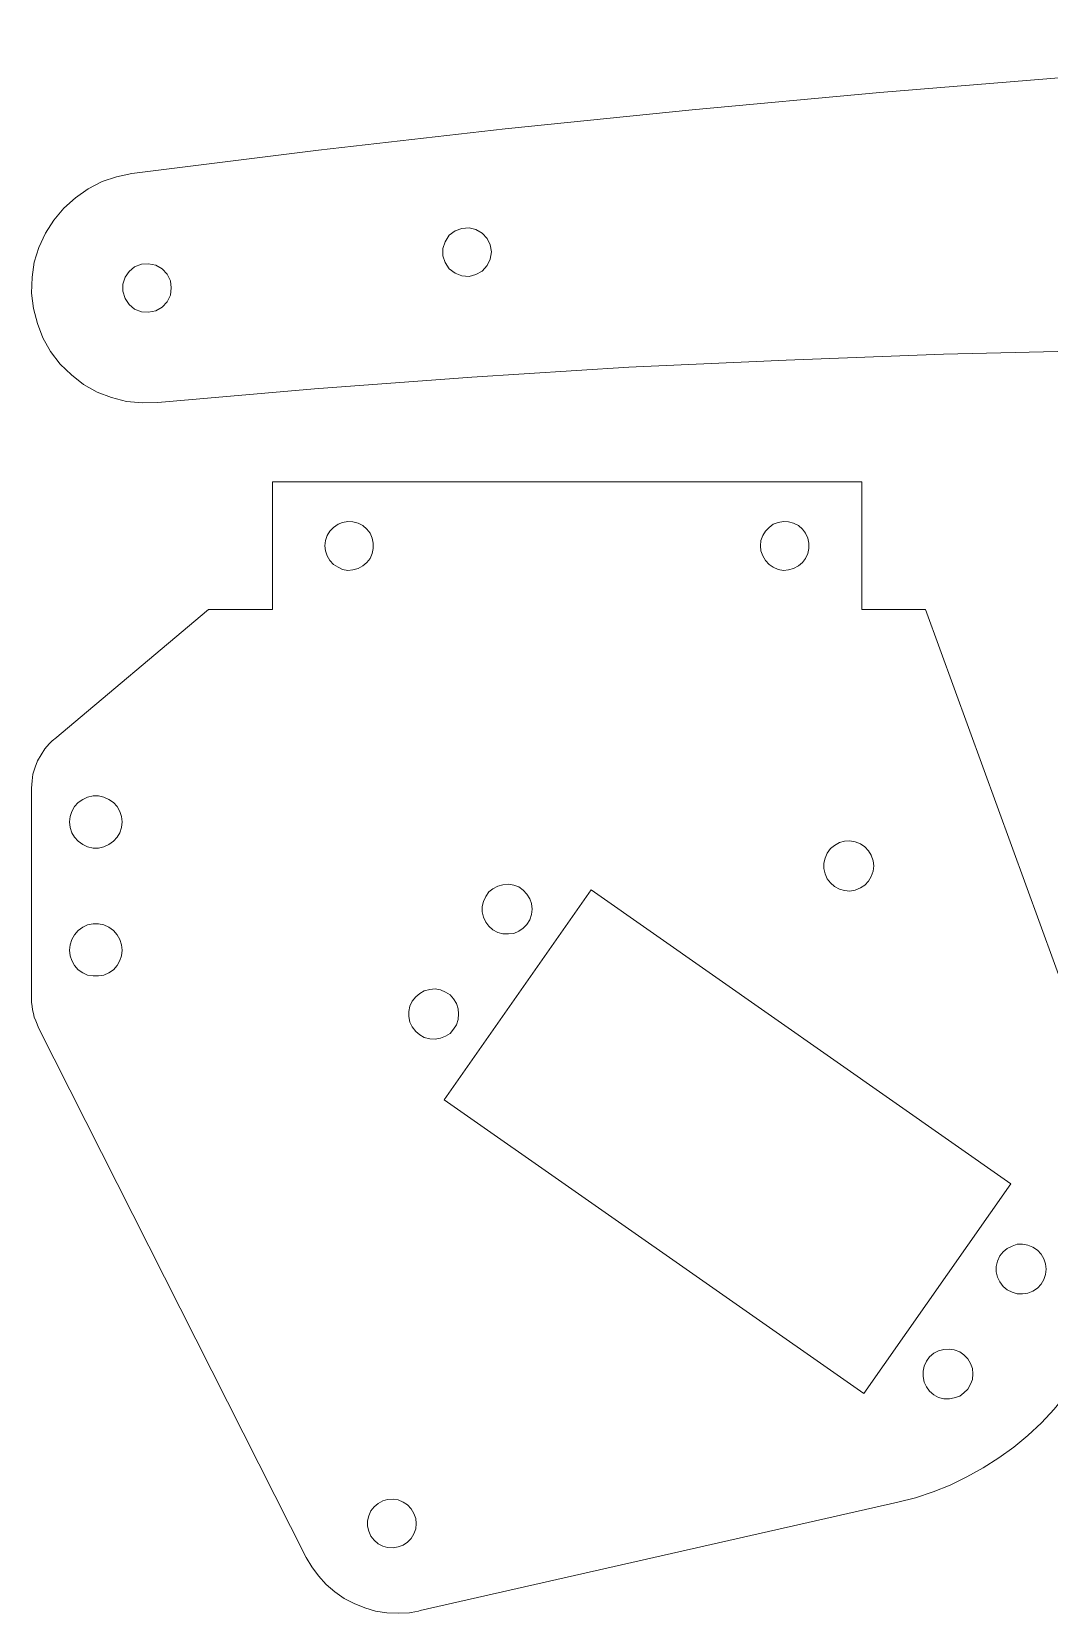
# Model space of a CAD drawing. Header units: millimetres. Extents: x -457 to 427, y -166 to 155.
# Drawn here: x -456.7 to -373.9, y -140.6 to -11.9 of the extents above; entities that cross this region are included whole.
import ezdxf

# ---------------------------------------------------------------- set-up
doc = ezdxf.new("R2010")
doc.units = ezdxf.units.MM
doc.header["$MEASUREMENT"] = 0
doc.layers.add('Livello 1', color=18, linetype='Continuous', true_color=0x000000)

msp = doc.modelspace()

# ---------------------------------------------------------------- linework, layer by layer
at = {"layer": 'Livello 1', "lineweight": 20}
for p, q in [((-389.19, -48.51), (-437.13, -48.51)), ((-437.13, -48.51), (-437.13, -58.91)), ((-389.19, -58.91), (-389.19, -48.51)), ((-442.35, -58.91), (-454.85, -69.43)), ((-437.13, -58.91), (-442.35, -58.91)), ((-384.01, -58.91), (-389.19, -58.91)), ((-369.05, -99.98), (-384.01, -58.91)), ((-456.73, -73.44), (-456.73, -90.61)), ((-411.21, -81.71), (-423.16, -98.8)), ((-377.06, -105.64), (-411.21, -81.71)), ((-434.38, -136.05), (-456.18, -92.96)), ((-423.16, -98.8), (-389.01, -122.7)), ((-389.01, -122.7), (-377.06, -105.64)), ((-386.25, -131.56), (-425.11, -140.38))]:
    msp.add_line(p, q, dxfattribs=at)
for points, knots in [([(-448.57, -23.42), (-448.57, -23.42), (-433.38, -21.51), (-433.38, -21.51), (-433.38, -21.51), (-418.2, -19.78), (-418.2, -19.78), (-418.2, -19.78), (-402.98, -18.24), (-402.98, -18.24), (-402.98, -18.24), (-387.72, -16.84), (-387.72, -16.84), (-387.72, -16.84), (-372.46, -15.59), (-372.46, -15.59), (-372.46, -15.59), (-357.21, -14.56), (-357.21, -14.56), (-357.21, -14.56), (-341.91, -13.68), (-341.91, -13.68), (-341.91, -13.68), (-326.66, -12.98), (-326.66, -12.98), (-326.66, -12.98), (-311.36, -12.43), (-311.36, -12.43), (-311.36, -12.43), (-296.03, -12.1), (-296.03, -12.1), (-296.03, -12.1), (-280.74, -11.88), (-280.74, -11.88)], [4, 4, 4, 4, 4.090909, 4.090909, 4.090909, 4.181818, 4.181818, 4.181818, 4.272727, 4.272727, 4.272727, 4.363636, 4.363636, 4.363636, 4.454545, 4.454545, 4.454545, 4.545455, 4.545455, 4.545455, 4.636364, 4.636364, 4.636364, 4.727273, 4.727273, 4.727273, 4.818182, 4.818182, 4.818182, 4.909091, 4.909091, 4.909091, 5, 5, 5, 5]), ([(-446.47, -42.06), (-446.47, -42.06), (-447.72, -42.09), (-447.72, -42.09), (-447.72, -42.09), (-449.01, -41.98), (-449.01, -41.98), (-449.01, -41.98), (-450.22, -41.65), (-450.22, -41.65), (-450.22, -41.65), (-451.4, -41.21), (-451.4, -41.21), (-451.4, -41.21), (-452.5, -40.59), (-452.5, -40.59), (-452.5, -40.59), (-453.49, -39.82), (-453.49, -39.82), (-453.49, -39.82), (-454.41, -38.93), (-454.41, -38.93), (-454.41, -38.93), (-455.18, -37.9), (-455.18, -37.9), (-455.18, -37.9), (-455.81, -36.8), (-455.81, -36.8), (-455.81, -36.8), (-456.25, -35.62), (-456.25, -35.62), (-456.25, -35.62), (-456.58, -34.41), (-456.58, -34.41), (-456.58, -34.41), (-456.73, -33.16), (-456.73, -33.16), (-456.73, -33.16), (-456.69, -31.87), (-456.69, -31.87), (-456.69, -31.87), (-456.51, -30.63), (-456.51, -30.63), (-456.51, -30.63), (-456.14, -29.45), (-456.14, -29.45), (-456.14, -29.45), (-455.59, -28.27), (-455.59, -28.27), (-455.59, -28.27), (-454.93, -27.21), (-454.93, -27.21), (-454.93, -27.21), (-454.12, -26.25), (-454.12, -26.25), (-454.12, -26.25), (-453.16, -25.41), (-453.16, -25.41), (-453.16, -25.41), (-452.13, -24.67), (-452.13, -24.67), (-452.13, -24.67), (-450.99, -24.08), (-450.99, -24.08), (-450.99, -24.08), (-449.82, -23.68), (-449.82, -23.68), (-449.82, -23.68), (-448.57, -23.42), (-448.57, -23.42)], [3, 3, 3, 3, 3.043478, 3.043478, 3.043478, 3.086957, 3.086957, 3.086957, 3.130435, 3.130435, 3.130435, 3.173913, 3.173913, 3.173913, 3.217391, 3.217391, 3.217391, 3.26087, 3.26087, 3.26087, 3.304348, 3.304348, 3.304348, 3.347826, 3.347826, 3.347826, 3.391304, 3.391304, 3.391304, 3.434783, 3.434783, 3.434783, 3.478261, 3.478261, 3.478261, 3.521739, 3.521739, 3.521739, 3.565217, 3.565217, 3.565217, 3.608696, 3.608696, 3.608696, 3.652174, 3.652174, 3.652174, 3.695652, 3.695652, 3.695652, 3.73913, 3.73913, 3.73913, 3.782609, 3.782609, 3.782609, 3.826087, 3.826087, 3.826087, 3.869565, 3.869565, 3.869565, 3.913043, 3.913043, 3.913043, 3.956522, 3.956522, 3.956522, 4, 4, 4, 4]), ([(-419.3, -29.81), (-419.3, -29.81), (-419.41, -30.4), (-419.41, -30.4), (-419.41, -30.4), (-419.67, -30.92), (-419.67, -30.92), (-419.67, -30.92), (-420.07, -31.36), (-420.07, -31.36), (-420.07, -31.36), (-420.59, -31.65), (-420.59, -31.65), (-420.59, -31.65), (-421.14, -31.8), (-421.14, -31.8), (-421.14, -31.8), (-421.73, -31.76), (-421.73, -31.76), (-421.73, -31.76), (-422.28, -31.54), (-422.28, -31.54), (-422.28, -31.54), (-422.76, -31.17), (-422.76, -31.17), (-422.76, -31.17), (-423.09, -30.66), (-423.09, -30.66), (-423.09, -30.66), (-423.27, -30.11), (-423.27, -30.11), (-423.27, -30.11), (-423.27, -29.52), (-423.27, -29.52), (-423.27, -29.52), (-423.09, -28.97), (-423.09, -28.97), (-423.09, -28.97), (-422.76, -28.45), (-422.76, -28.45), (-422.76, -28.45), (-422.28, -28.09), (-422.28, -28.09), (-422.28, -28.09), (-421.73, -27.9), (-421.73, -27.9), (-421.73, -27.9), (-421.14, -27.83), (-421.14, -27.83), (-421.14, -27.83), (-420.59, -27.98), (-420.59, -27.98), (-420.59, -27.98), (-420.07, -28.27), (-420.07, -28.27), (-420.07, -28.27), (-419.67, -28.71), (-419.67, -28.71), (-419.67, -28.71), (-419.41, -29.22), (-419.41, -29.22), (-419.41, -29.22), (-419.3, -29.81), (-419.3, -29.81)], [0, 0, 0, 0, 0.047619, 0.047619, 0.047619, 0.095238, 0.095238, 0.095238, 0.142857, 0.142857, 0.142857, 0.190476, 0.190476, 0.190476, 0.238095, 0.238095, 0.238095, 0.285714, 0.285714, 0.285714, 0.333333, 0.333333, 0.333333, 0.380952, 0.380952, 0.380952, 0.428571, 0.428571, 0.428571, 0.47619, 0.47619, 0.47619, 0.52381, 0.52381, 0.52381, 0.571429, 0.571429, 0.571429, 0.619048, 0.619048, 0.619048, 0.666667, 0.666667, 0.666667, 0.714286, 0.714286, 0.714286, 0.761905, 0.761905, 0.761905, 0.809524, 0.809524, 0.809524, 0.857143, 0.857143, 0.857143, 0.904762, 0.904762, 0.904762, 0.952381, 0.952381, 0.952381, 1, 1, 1, 1]), ([(-445.37, -32.72), (-445.37, -32.72), (-445.44, -33.31), (-445.44, -33.31), (-445.44, -33.31), (-445.7, -33.86), (-445.7, -33.86), (-445.7, -33.86), (-446.1, -34.3), (-446.1, -34.3), (-446.1, -34.3), (-446.62, -34.6), (-446.62, -34.6), (-446.62, -34.6), (-447.21, -34.71), (-447.21, -34.71), (-447.21, -34.71), (-447.79, -34.67), (-447.79, -34.67), (-447.79, -34.67), (-448.35, -34.45), (-448.35, -34.45), (-448.35, -34.45), (-448.79, -34.08), (-448.79, -34.08), (-448.79, -34.08), (-449.12, -33.6), (-449.12, -33.6), (-449.12, -33.6), (-449.3, -33.01), (-449.3, -33.01), (-449.3, -33.01), (-449.3, -32.42), (-449.3, -32.42), (-449.3, -32.42), (-449.12, -31.87), (-449.12, -31.87), (-449.12, -31.87), (-448.79, -31.39), (-448.79, -31.39), (-448.79, -31.39), (-448.35, -31.03), (-448.35, -31.03), (-448.35, -31.03), (-447.79, -30.81), (-447.79, -30.81), (-447.79, -30.81), (-447.21, -30.77), (-447.21, -30.77), (-447.21, -30.77), (-446.62, -30.88), (-446.62, -30.88), (-446.62, -30.88), (-446.1, -31.17), (-446.1, -31.17), (-446.1, -31.17), (-445.7, -31.61), (-445.7, -31.61), (-445.7, -31.61), (-445.44, -32.17), (-445.44, -32.17), (-445.44, -32.17), (-445.37, -32.72), (-445.37, -32.72)], [0, 0, 0, 0, 0.047619, 0.047619, 0.047619, 0.095238, 0.095238, 0.095238, 0.142857, 0.142857, 0.142857, 0.190476, 0.190476, 0.190476, 0.238095, 0.238095, 0.238095, 0.285714, 0.285714, 0.285714, 0.333333, 0.333333, 0.333333, 0.380952, 0.380952, 0.380952, 0.428571, 0.428571, 0.428571, 0.47619, 0.47619, 0.47619, 0.52381, 0.52381, 0.52381, 0.571429, 0.571429, 0.571429, 0.619048, 0.619048, 0.619048, 0.666667, 0.666667, 0.666667, 0.714286, 0.714286, 0.714286, 0.761905, 0.761905, 0.761905, 0.809524, 0.809524, 0.809524, 0.857143, 0.857143, 0.857143, 0.904762, 0.904762, 0.904762, 0.952381, 0.952381, 0.952381, 1, 1, 1, 1]), ([(-292.91, -39.56), (-292.93, -39.55), (-305.7, -38.86), (-305.7, -38.86), (-305.7, -38.86), (-318.49, -38.31), (-318.49, -38.31), (-318.49, -38.31), (-331.29, -37.94), (-331.29, -37.94), (-331.29, -37.94), (-344.12, -37.75), (-344.12, -37.75), (-344.12, -37.75), (-356.91, -37.72), (-356.91, -37.72), (-356.91, -37.72), (-369.74, -37.83), (-369.74, -37.83), (-369.74, -37.83), (-382.54, -38.12), (-382.54, -38.12), (-382.54, -38.12), (-395.33, -38.6), (-395.33, -38.6), (-395.33, -38.6), (-408.13, -39.19), (-408.13, -39.19), (-408.13, -39.19), (-420.92, -40), (-420.92, -40), (-420.92, -40), (-433.71, -40.95), (-433.71, -40.95), (-433.71, -40.95), (-446.47, -42.06), (-446.47, -42.06)], [2, 2, 2, 2, 2.083256, 2.083256, 2.083256, 2.166597, 2.166597, 2.166597, 2.249937, 2.249937, 2.249937, 2.333277, 2.333277, 2.333277, 2.416618, 2.416618, 2.416618, 2.499958, 2.499958, 2.499958, 2.583298, 2.583298, 2.583298, 2.666639, 2.666639, 2.666639, 2.749979, 2.749979, 2.749979, 2.833319, 2.833319, 2.833319, 2.91666, 2.91666, 2.91666, 3, 3, 3, 3]), ([(-432.87, -53.73), (-432.87, -53.73), (-432.83, -53.29), (-432.83, -53.29), (-432.83, -53.29), (-432.68, -52.88), (-432.68, -52.88), (-432.68, -52.88), (-432.46, -52.52), (-432.46, -52.52), (-432.46, -52.52), (-432.17, -52.22), (-432.17, -52.22), (-432.17, -52.22), (-431.8, -51.97), (-431.8, -51.97), (-431.8, -51.97), (-431.43, -51.82), (-431.43, -51.82), (-431.43, -51.82), (-430.99, -51.75), (-430.99, -51.75), (-430.99, -51.75), (-430.59, -51.78), (-430.59, -51.78), (-430.59, -51.78), (-430.15, -51.89), (-430.15, -51.89), (-430.15, -51.89), (-429.78, -52.08), (-429.78, -52.08), (-429.78, -52.08), (-429.45, -52.37), (-429.45, -52.37), (-429.45, -52.37), (-429.19, -52.7), (-429.19, -52.7), (-429.19, -52.7), (-429.01, -53.11), (-429.01, -53.11), (-429.01, -53.11), (-428.93, -53.51), (-428.93, -53.51), (-428.93, -53.51), (-428.93, -53.95), (-428.93, -53.95), (-428.93, -53.95), (-429.01, -54.36), (-429.01, -54.36), (-429.01, -54.36), (-429.19, -54.76), (-429.19, -54.76), (-429.19, -54.76), (-429.45, -55.09), (-429.45, -55.09), (-429.45, -55.09), (-429.78, -55.35), (-429.78, -55.35), (-429.78, -55.35), (-430.15, -55.57), (-430.15, -55.57), (-430.15, -55.57), (-430.59, -55.68), (-430.59, -55.68), (-430.59, -55.68), (-430.99, -55.72), (-430.99, -55.72), (-430.99, -55.72), (-431.43, -55.65), (-431.43, -55.65), (-431.43, -55.65), (-431.8, -55.46), (-431.8, -55.46), (-431.8, -55.46), (-432.17, -55.24), (-432.17, -55.24), (-432.17, -55.24), (-432.46, -54.91), (-432.46, -54.91), (-432.46, -54.91), (-432.68, -54.54), (-432.68, -54.54), (-432.68, -54.54), (-432.83, -54.14), (-432.83, -54.14), (-432.83, -54.14), (-432.87, -53.73), (-432.87, -53.73)], [0, 0, 0, 0, 0.034483, 0.034483, 0.034483, 0.068966, 0.068966, 0.068966, 0.103448, 0.103448, 0.103448, 0.137931, 0.137931, 0.137931, 0.172414, 0.172414, 0.172414, 0.206897, 0.206897, 0.206897, 0.241379, 0.241379, 0.241379, 0.275862, 0.275862, 0.275862, 0.310345, 0.310345, 0.310345, 0.344828, 0.344828, 0.344828, 0.37931, 0.37931, 0.37931, 0.413793, 0.413793, 0.413793, 0.448276, 0.448276, 0.448276, 0.482759, 0.482759, 0.482759, 0.517241, 0.517241, 0.517241, 0.551724, 0.551724, 0.551724, 0.586207, 0.586207, 0.586207, 0.62069, 0.62069, 0.62069, 0.655172, 0.655172, 0.655172, 0.689655, 0.689655, 0.689655, 0.724138, 0.724138, 0.724138, 0.758621, 0.758621, 0.758621, 0.793103, 0.793103, 0.793103, 0.827586, 0.827586, 0.827586, 0.862069, 0.862069, 0.862069, 0.896552, 0.896552, 0.896552, 0.931034, 0.931034, 0.931034, 0.965517, 0.965517, 0.965517, 1, 1, 1, 1]), ([(-397.43, -53.73), (-397.43, -53.73), (-397.39, -53.29), (-397.39, -53.29), (-397.39, -53.29), (-397.24, -52.88), (-397.24, -52.88), (-397.24, -52.88), (-397.02, -52.52), (-397.02, -52.52), (-397.02, -52.52), (-396.73, -52.22), (-396.73, -52.22), (-396.73, -52.22), (-396.4, -51.97), (-396.4, -51.97), (-396.4, -51.97), (-395.99, -51.82), (-395.99, -51.82), (-395.99, -51.82), (-395.55, -51.75), (-395.55, -51.75), (-395.55, -51.75), (-395.15, -51.78), (-395.15, -51.78), (-395.15, -51.78), (-394.74, -51.89), (-394.74, -51.89), (-394.74, -51.89), (-394.34, -52.08), (-394.34, -52.08), (-394.34, -52.08), (-394.01, -52.37), (-394.01, -52.37), (-394.01, -52.37), (-393.75, -52.7), (-393.75, -52.7), (-393.75, -52.7), (-393.57, -53.11), (-393.57, -53.11), (-393.57, -53.11), (-393.49, -53.51), (-393.49, -53.51), (-393.49, -53.51), (-393.49, -53.95), (-393.49, -53.95), (-393.49, -53.95), (-393.57, -54.36), (-393.57, -54.36), (-393.57, -54.36), (-393.75, -54.76), (-393.75, -54.76), (-393.75, -54.76), (-394.01, -55.09), (-394.01, -55.09), (-394.01, -55.09), (-394.34, -55.35), (-394.34, -55.35), (-394.34, -55.35), (-394.74, -55.57), (-394.74, -55.57), (-394.74, -55.57), (-395.15, -55.68), (-395.15, -55.68), (-395.15, -55.68), (-395.55, -55.72), (-395.55, -55.72), (-395.55, -55.72), (-395.99, -55.65), (-395.99, -55.65), (-395.99, -55.65), (-396.4, -55.46), (-396.4, -55.46), (-396.4, -55.46), (-396.73, -55.24), (-396.73, -55.24), (-396.73, -55.24), (-397.02, -54.91), (-397.02, -54.91), (-397.02, -54.91), (-397.24, -54.54), (-397.24, -54.54), (-397.24, -54.54), (-397.39, -54.14), (-397.39, -54.14), (-397.39, -54.14), (-397.43, -53.73), (-397.43, -53.73)], [0, 0, 0, 0, 0.034483, 0.034483, 0.034483, 0.068966, 0.068966, 0.068966, 0.103448, 0.103448, 0.103448, 0.137931, 0.137931, 0.137931, 0.172414, 0.172414, 0.172414, 0.206897, 0.206897, 0.206897, 0.241379, 0.241379, 0.241379, 0.275862, 0.275862, 0.275862, 0.310345, 0.310345, 0.310345, 0.344828, 0.344828, 0.344828, 0.37931, 0.37931, 0.37931, 0.413793, 0.413793, 0.413793, 0.448276, 0.448276, 0.448276, 0.482759, 0.482759, 0.482759, 0.517241, 0.517241, 0.517241, 0.551724, 0.551724, 0.551724, 0.586207, 0.586207, 0.586207, 0.62069, 0.62069, 0.62069, 0.655172, 0.655172, 0.655172, 0.689655, 0.689655, 0.689655, 0.724138, 0.724138, 0.724138, 0.758621, 0.758621, 0.758621, 0.793103, 0.793103, 0.793103, 0.827586, 0.827586, 0.827586, 0.862069, 0.862069, 0.862069, 0.896552, 0.896552, 0.896552, 0.931034, 0.931034, 0.931034, 0.965517, 0.965517, 0.965517, 1, 1, 1, 1]), ([(-454.85, -69.43), (-454.87, -69.44), (-455.29, -69.83), (-455.29, -69.83), (-455.29, -69.83), (-455.66, -70.24), (-455.66, -70.24), (-455.66, -70.24), (-455.96, -70.72), (-455.96, -70.72), (-455.96, -70.72), (-456.25, -71.23), (-456.25, -71.23), (-456.25, -71.23), (-456.43, -71.75), (-456.43, -71.75), (-456.43, -71.75), (-456.62, -72.3), (-456.62, -72.3), (-456.62, -72.3), (-456.69, -72.85), (-456.69, -72.85), (-456.69, -72.85), (-456.73, -73.44), (-456.73, -73.44)], [139.193337, 139.193337, 139.193337, 139.193337, 139.316639, 139.316639, 139.316639, 139.441881, 139.441881, 139.441881, 139.567124, 139.567124, 139.567124, 139.692367, 139.692367, 139.692367, 139.817609, 139.817609, 139.817609, 139.942852, 139.942852, 139.942852, 140.068094, 140.068094, 140.068094, 140.193337, 140.193337, 140.193337, 140.193337]), ([(-449.37, -76.19), (-449.37, -76.19), (-449.41, -76.64), (-449.41, -76.64), (-449.41, -76.64), (-449.56, -77.08), (-449.56, -77.08), (-449.56, -77.08), (-449.78, -77.44), (-449.78, -77.44), (-449.78, -77.44), (-450.07, -77.77), (-450.07, -77.77), (-450.07, -77.77), (-450.44, -78.03), (-450.44, -78.03), (-450.44, -78.03), (-450.85, -78.21), (-450.85, -78.21), (-450.85, -78.21), (-451.29, -78.33), (-451.29, -78.33), (-451.29, -78.33), (-451.73, -78.33), (-451.73, -78.33), (-451.73, -78.33), (-452.17, -78.21), (-452.17, -78.21), (-452.17, -78.21), (-452.57, -78.03), (-452.57, -78.03), (-452.57, -78.03), (-452.94, -77.77), (-452.94, -77.77), (-452.94, -77.77), (-453.23, -77.44), (-453.23, -77.44), (-453.23, -77.44), (-453.46, -77.08), (-453.46, -77.08), (-453.46, -77.08), (-453.6, -76.64), (-453.6, -76.64), (-453.6, -76.64), (-453.64, -76.19), (-453.64, -76.19), (-453.64, -76.19), (-453.6, -75.75), (-453.6, -75.75), (-453.6, -75.75), (-453.46, -75.35), (-453.46, -75.35), (-453.46, -75.35), (-453.23, -74.94), (-453.23, -74.94), (-453.23, -74.94), (-452.94, -74.61), (-452.94, -74.61), (-452.94, -74.61), (-452.57, -74.36), (-452.57, -74.36), (-452.57, -74.36), (-452.17, -74.17), (-452.17, -74.17), (-452.17, -74.17), (-451.73, -74.06), (-451.73, -74.06), (-451.73, -74.06), (-451.29, -74.06), (-451.29, -74.06), (-451.29, -74.06), (-450.85, -74.17), (-450.85, -74.17), (-450.85, -74.17), (-450.44, -74.36), (-450.44, -74.36), (-450.44, -74.36), (-450.07, -74.61), (-450.07, -74.61), (-450.07, -74.61), (-449.78, -74.94), (-449.78, -74.94), (-449.78, -74.94), (-449.56, -75.35), (-449.56, -75.35), (-449.56, -75.35), (-449.41, -75.75), (-449.41, -75.75), (-449.41, -75.75), (-449.37, -76.19), (-449.37, -76.19)], [0, 0, 0, 0, 0.033333, 0.033333, 0.033333, 0.066667, 0.066667, 0.066667, 0.1, 0.1, 0.1, 0.133333, 0.133333, 0.133333, 0.166667, 0.166667, 0.166667, 0.2, 0.2, 0.2, 0.233333, 0.233333, 0.233333, 0.266667, 0.266667, 0.266667, 0.3, 0.3, 0.3, 0.333333, 0.333333, 0.333333, 0.366667, 0.366667, 0.366667, 0.4, 0.4, 0.4, 0.433333, 0.433333, 0.433333, 0.466667, 0.466667, 0.466667, 0.5, 0.5, 0.5, 0.533333, 0.533333, 0.533333, 0.566667, 0.566667, 0.566667, 0.6, 0.6, 0.6, 0.633333, 0.633333, 0.633333, 0.666667, 0.666667, 0.666667, 0.7, 0.7, 0.7, 0.733333, 0.733333, 0.733333, 0.766667, 0.766667, 0.766667, 0.8, 0.8, 0.8, 0.833333, 0.833333, 0.833333, 0.866667, 0.866667, 0.866667, 0.9, 0.9, 0.9, 0.933333, 0.933333, 0.933333, 0.966667, 0.966667, 0.966667, 1, 1, 1, 1]), ([(-388.2, -79.76), (-388.2, -79.76), (-388.27, -80.2), (-388.27, -80.2), (-388.27, -80.2), (-388.42, -80.64), (-388.42, -80.64), (-388.42, -80.64), (-388.64, -81.01), (-388.64, -81.01), (-388.64, -81.01), (-388.93, -81.34), (-388.93, -81.34), (-388.93, -81.34), (-389.3, -81.56), (-389.3, -81.56), (-389.3, -81.56), (-389.71, -81.74), (-389.71, -81.74), (-389.71, -81.74), (-390.15, -81.82), (-390.15, -81.82), (-390.15, -81.82), (-390.59, -81.78), (-390.59, -81.78), (-390.59, -81.78), (-390.99, -81.67), (-390.99, -81.67), (-390.99, -81.67), (-391.4, -81.45), (-391.4, -81.45), (-391.4, -81.45), (-391.73, -81.15), (-391.73, -81.15), (-391.73, -81.15), (-391.99, -80.82), (-391.99, -80.82), (-391.99, -80.82), (-392.17, -80.42), (-392.17, -80.42), (-392.17, -80.42), (-392.28, -79.98), (-392.28, -79.98), (-392.28, -79.98), (-392.28, -79.54), (-392.28, -79.54), (-392.28, -79.54), (-392.17, -79.13), (-392.17, -79.13), (-392.17, -79.13), (-391.99, -78.73), (-391.99, -78.73), (-391.99, -78.73), (-391.73, -78.36), (-391.73, -78.36), (-391.73, -78.36), (-391.4, -78.1), (-391.4, -78.1), (-391.4, -78.1), (-390.99, -77.88), (-390.99, -77.88), (-390.99, -77.88), (-390.59, -77.77), (-390.59, -77.77), (-390.59, -77.77), (-390.15, -77.73), (-390.15, -77.73), (-390.15, -77.73), (-389.71, -77.81), (-389.71, -77.81), (-389.71, -77.81), (-389.3, -77.99), (-389.3, -77.99), (-389.3, -77.99), (-388.93, -78.21), (-388.93, -78.21), (-388.93, -78.21), (-388.64, -78.54), (-388.64, -78.54), (-388.64, -78.54), (-388.42, -78.91), (-388.42, -78.91), (-388.42, -78.91), (-388.27, -79.35), (-388.27, -79.35), (-388.27, -79.35), (-388.2, -79.76), (-388.2, -79.76)], [0, 0, 0, 0, 0.034483, 0.034483, 0.034483, 0.068966, 0.068966, 0.068966, 0.103448, 0.103448, 0.103448, 0.137931, 0.137931, 0.137931, 0.172414, 0.172414, 0.172414, 0.206897, 0.206897, 0.206897, 0.241379, 0.241379, 0.241379, 0.275862, 0.275862, 0.275862, 0.310345, 0.310345, 0.310345, 0.344828, 0.344828, 0.344828, 0.37931, 0.37931, 0.37931, 0.413793, 0.413793, 0.413793, 0.448276, 0.448276, 0.448276, 0.482759, 0.482759, 0.482759, 0.517241, 0.517241, 0.517241, 0.551724, 0.551724, 0.551724, 0.586207, 0.586207, 0.586207, 0.62069, 0.62069, 0.62069, 0.655172, 0.655172, 0.655172, 0.689655, 0.689655, 0.689655, 0.724138, 0.724138, 0.724138, 0.758621, 0.758621, 0.758621, 0.793103, 0.793103, 0.793103, 0.827586, 0.827586, 0.827586, 0.862069, 0.862069, 0.862069, 0.896552, 0.896552, 0.896552, 0.931034, 0.931034, 0.931034, 0.965517, 0.965517, 0.965517, 1, 1, 1, 1]), ([(-415.99, -83.29), (-415.99, -83.29), (-416.07, -83.73), (-416.07, -83.73), (-416.07, -83.73), (-416.18, -84.17), (-416.18, -84.17), (-416.18, -84.17), (-416.43, -84.54), (-416.43, -84.54), (-416.43, -84.54), (-416.73, -84.83), (-416.73, -84.83), (-416.73, -84.83), (-417.1, -85.09), (-417.1, -85.09), (-417.1, -85.09), (-417.5, -85.27), (-417.5, -85.27), (-417.5, -85.27), (-417.94, -85.31), (-417.94, -85.31), (-417.94, -85.31), (-418.38, -85.31), (-418.38, -85.31), (-418.38, -85.31), (-418.79, -85.2), (-418.79, -85.2), (-418.79, -85.2), (-419.19, -84.98), (-419.19, -84.98), (-419.19, -84.98), (-419.52, -84.68), (-419.52, -84.68), (-419.52, -84.68), (-419.78, -84.35), (-419.78, -84.35), (-419.78, -84.35), (-419.96, -83.95), (-419.96, -83.95), (-419.96, -83.95), (-420.07, -83.51), (-420.07, -83.51), (-420.07, -83.51), (-420.07, -83.07), (-420.07, -83.07), (-420.07, -83.07), (-419.96, -82.66), (-419.96, -82.66), (-419.96, -82.66), (-419.78, -82.26), (-419.78, -82.26), (-419.78, -82.26), (-419.52, -81.89), (-419.52, -81.89), (-419.52, -81.89), (-419.19, -81.63), (-419.19, -81.63), (-419.19, -81.63), (-418.79, -81.41), (-418.79, -81.41), (-418.79, -81.41), (-418.38, -81.3), (-418.38, -81.3), (-418.38, -81.3), (-417.94, -81.26), (-417.94, -81.26), (-417.94, -81.26), (-417.5, -81.34), (-417.5, -81.34), (-417.5, -81.34), (-417.1, -81.48), (-417.1, -81.48), (-417.1, -81.48), (-416.73, -81.74), (-416.73, -81.74), (-416.73, -81.74), (-416.43, -82.07), (-416.43, -82.07), (-416.43, -82.07), (-416.18, -82.44), (-416.18, -82.44), (-416.18, -82.44), (-416.07, -82.84), (-416.07, -82.84), (-416.07, -82.84), (-415.99, -83.29), (-415.99, -83.29)], [0, 0, 0, 0, 0.034483, 0.034483, 0.034483, 0.068966, 0.068966, 0.068966, 0.103448, 0.103448, 0.103448, 0.137931, 0.137931, 0.137931, 0.172414, 0.172414, 0.172414, 0.206897, 0.206897, 0.206897, 0.241379, 0.241379, 0.241379, 0.275862, 0.275862, 0.275862, 0.310345, 0.310345, 0.310345, 0.344828, 0.344828, 0.344828, 0.37931, 0.37931, 0.37931, 0.413793, 0.413793, 0.413793, 0.448276, 0.448276, 0.448276, 0.482759, 0.482759, 0.482759, 0.517241, 0.517241, 0.517241, 0.551724, 0.551724, 0.551724, 0.586207, 0.586207, 0.586207, 0.62069, 0.62069, 0.62069, 0.655172, 0.655172, 0.655172, 0.689655, 0.689655, 0.689655, 0.724138, 0.724138, 0.724138, 0.758621, 0.758621, 0.758621, 0.793103, 0.793103, 0.793103, 0.827586, 0.827586, 0.827586, 0.862069, 0.862069, 0.862069, 0.896552, 0.896552, 0.896552, 0.931034, 0.931034, 0.931034, 0.965517, 0.965517, 0.965517, 1, 1, 1, 1]), ([(-449.37, -86.63), (-449.37, -86.63), (-449.41, -87.08), (-449.41, -87.08), (-449.41, -87.08), (-449.56, -87.48), (-449.56, -87.48), (-449.56, -87.48), (-449.78, -87.89), (-449.78, -87.89), (-449.78, -87.89), (-450.07, -88.22), (-450.07, -88.22), (-450.07, -88.22), (-450.44, -88.47), (-450.44, -88.47), (-450.44, -88.47), (-450.85, -88.66), (-450.85, -88.66), (-450.85, -88.66), (-451.29, -88.73), (-451.29, -88.73), (-451.29, -88.73), (-451.73, -88.73), (-451.73, -88.73), (-451.73, -88.73), (-452.17, -88.66), (-452.17, -88.66), (-452.17, -88.66), (-452.57, -88.47), (-452.57, -88.47), (-452.57, -88.47), (-452.94, -88.22), (-452.94, -88.22), (-452.94, -88.22), (-453.23, -87.89), (-453.23, -87.89), (-453.23, -87.89), (-453.46, -87.48), (-453.46, -87.48), (-453.46, -87.48), (-453.6, -87.08), (-453.6, -87.08), (-453.6, -87.08), (-453.64, -86.63), (-453.64, -86.63), (-453.64, -86.63), (-453.6, -86.19), (-453.6, -86.19), (-453.6, -86.19), (-453.46, -85.75), (-453.46, -85.75), (-453.46, -85.75), (-453.23, -85.39), (-453.23, -85.39), (-453.23, -85.39), (-452.94, -85.02), (-452.94, -85.02), (-452.94, -85.02), (-452.57, -84.76), (-452.57, -84.76), (-452.57, -84.76), (-452.17, -84.58), (-452.17, -84.58), (-452.17, -84.58), (-451.73, -84.5), (-451.73, -84.5), (-451.73, -84.5), (-451.29, -84.5), (-451.29, -84.5), (-451.29, -84.5), (-450.85, -84.58), (-450.85, -84.58), (-450.85, -84.58), (-450.44, -84.76), (-450.44, -84.76), (-450.44, -84.76), (-450.07, -85.02), (-450.07, -85.02), (-450.07, -85.02), (-449.78, -85.39), (-449.78, -85.39), (-449.78, -85.39), (-449.56, -85.75), (-449.56, -85.75), (-449.56, -85.75), (-449.41, -86.19), (-449.41, -86.19), (-449.41, -86.19), (-449.37, -86.63), (-449.37, -86.63)], [0, 0, 0, 0, 0.033333, 0.033333, 0.033333, 0.066667, 0.066667, 0.066667, 0.1, 0.1, 0.1, 0.133333, 0.133333, 0.133333, 0.166667, 0.166667, 0.166667, 0.2, 0.2, 0.2, 0.233333, 0.233333, 0.233333, 0.266667, 0.266667, 0.266667, 0.3, 0.3, 0.3, 0.333333, 0.333333, 0.333333, 0.366667, 0.366667, 0.366667, 0.4, 0.4, 0.4, 0.433333, 0.433333, 0.433333, 0.466667, 0.466667, 0.466667, 0.5, 0.5, 0.5, 0.533333, 0.533333, 0.533333, 0.566667, 0.566667, 0.566667, 0.6, 0.6, 0.6, 0.633333, 0.633333, 0.633333, 0.666667, 0.666667, 0.666667, 0.7, 0.7, 0.7, 0.733333, 0.733333, 0.733333, 0.766667, 0.766667, 0.766667, 0.8, 0.8, 0.8, 0.833333, 0.833333, 0.833333, 0.866667, 0.866667, 0.866667, 0.9, 0.9, 0.9, 0.933333, 0.933333, 0.933333, 0.966667, 0.966667, 0.966667, 1, 1, 1, 1]), ([(-421.99, -91.82), (-421.99, -91.82), (-422.02, -92.26), (-422.02, -92.26), (-422.02, -92.26), (-422.17, -92.7), (-422.17, -92.7), (-422.17, -92.7), (-422.39, -93.07), (-422.39, -93.07), (-422.39, -93.07), (-422.68, -93.4), (-422.68, -93.4), (-422.68, -93.4), (-423.05, -93.62), (-423.05, -93.62), (-423.05, -93.62), (-423.46, -93.8), (-423.46, -93.8), (-423.46, -93.8), (-423.9, -93.88), (-423.9, -93.88), (-423.9, -93.88), (-424.34, -93.84), (-424.34, -93.84), (-424.34, -93.84), (-424.78, -93.73), (-424.78, -93.73), (-424.78, -93.73), (-425.15, -93.51), (-425.15, -93.51), (-425.15, -93.51), (-425.48, -93.25), (-425.48, -93.25), (-425.48, -93.25), (-425.77, -92.88), (-425.77, -92.88), (-425.77, -92.88), (-425.96, -92.48), (-425.96, -92.48), (-425.96, -92.48), (-426.03, -92.04), (-426.03, -92.04), (-426.03, -92.04), (-426.03, -91.63), (-426.03, -91.63), (-426.03, -91.63), (-425.96, -91.19), (-425.96, -91.19), (-425.96, -91.19), (-425.77, -90.79), (-425.77, -90.79), (-425.77, -90.79), (-425.48, -90.42), (-425.48, -90.42), (-425.48, -90.42), (-425.15, -90.16), (-425.15, -90.16), (-425.15, -90.16), (-424.78, -89.94), (-424.78, -89.94), (-424.78, -89.94), (-424.34, -89.83), (-424.34, -89.83), (-424.34, -89.83), (-423.9, -89.79), (-423.9, -89.79), (-423.9, -89.79), (-423.46, -89.87), (-423.46, -89.87), (-423.46, -89.87), (-423.05, -90.05), (-423.05, -90.05), (-423.05, -90.05), (-422.68, -90.27), (-422.68, -90.27), (-422.68, -90.27), (-422.39, -90.6), (-422.39, -90.6), (-422.39, -90.6), (-422.17, -90.97), (-422.17, -90.97), (-422.17, -90.97), (-422.02, -91.41), (-422.02, -91.41), (-422.02, -91.41), (-421.99, -91.82), (-421.99, -91.82)], [0, 0, 0, 0, 0.034483, 0.034483, 0.034483, 0.068966, 0.068966, 0.068966, 0.103448, 0.103448, 0.103448, 0.137931, 0.137931, 0.137931, 0.172414, 0.172414, 0.172414, 0.206897, 0.206897, 0.206897, 0.241379, 0.241379, 0.241379, 0.275862, 0.275862, 0.275862, 0.310345, 0.310345, 0.310345, 0.344828, 0.344828, 0.344828, 0.37931, 0.37931, 0.37931, 0.413793, 0.413793, 0.413793, 0.448276, 0.448276, 0.448276, 0.482759, 0.482759, 0.482759, 0.517241, 0.517241, 0.517241, 0.551724, 0.551724, 0.551724, 0.586207, 0.586207, 0.586207, 0.62069, 0.62069, 0.62069, 0.655172, 0.655172, 0.655172, 0.689655, 0.689655, 0.689655, 0.724138, 0.724138, 0.724138, 0.758621, 0.758621, 0.758621, 0.793103, 0.793103, 0.793103, 0.827586, 0.827586, 0.827586, 0.862069, 0.862069, 0.862069, 0.896552, 0.896552, 0.896552, 0.931034, 0.931034, 0.931034, 0.965517, 0.965517, 0.965517, 1, 1, 1, 1]), ([(-456.18, -92.96), (-456.18, -92.96), (-456.29, -92.66), (-456.29, -92.66), (-456.29, -92.66), (-456.4, -92.37), (-456.4, -92.37), (-456.4, -92.37), (-456.51, -92.07), (-456.51, -92.07), (-456.51, -92.07), (-456.58, -91.78), (-456.58, -91.78), (-456.58, -91.78), (-456.65, -91.49), (-456.65, -91.49), (-456.65, -91.49), (-456.69, -91.19), (-456.69, -91.19), (-456.69, -91.19), (-456.73, -90.9), (-456.73, -90.9), (-456.73, -90.9), (-456.73, -90.6), (-456.73, -90.6)], [89.137901, 89.137901, 89.137901, 89.137901, 89.262901, 89.262901, 89.262901, 89.387901, 89.387901, 89.387901, 89.512901, 89.512901, 89.512901, 89.637901, 89.637901, 89.637901, 89.762901, 89.762901, 89.762901, 89.887901, 89.887901, 89.887901, 90.012901, 90.012901, 90.012901, 90.137901, 90.137901, 90.137901, 90.137901]), ([(-386.25, -131.56), (-386.25, -131.56), (-384.82, -131.19), (-384.82, -131.19), (-384.82, -131.19), (-383.38, -130.72), (-383.38, -130.72), (-383.38, -130.72), (-381.99, -130.17), (-381.99, -130.17), (-381.99, -130.17), (-380.63, -129.5), (-380.63, -129.5), (-380.63, -129.5), (-379.3, -128.77), (-379.3, -128.77), (-379.3, -128.77), (-378.02, -127.96), (-378.02, -127.96), (-378.02, -127.96), (-376.8, -127.08), (-376.8, -127.08), (-376.8, -127.08), (-375.66, -126.12), (-375.66, -126.12), (-375.66, -126.12), (-374.56, -125.09), (-374.56, -125.09), (-374.56, -125.09), (-373.53, -123.99), (-373.53, -123.99), (-373.53, -123.99), (-372.57, -122.81), (-372.57, -122.81), (-372.57, -122.81), (-371.69, -121.6), (-371.69, -121.6), (-371.69, -121.6), (-370.88, -120.31), (-370.88, -120.31), (-370.88, -120.31), (-370.19, -118.99), (-370.19, -118.99), (-370.19, -118.99), (-369.52, -117.63), (-369.52, -117.63), (-369.52, -117.63), (-369.01, -116.23), (-369.01, -116.23), (-369.01, -116.23), (-368.53, -114.8), (-368.53, -114.8), (-368.53, -114.8), (-368.16, -113.33), (-368.16, -113.33), (-368.16, -113.33), (-367.87, -111.86), (-367.87, -111.86), (-367.87, -111.86), (-367.68, -110.35), (-367.68, -110.35), (-367.68, -110.35), (-367.61, -108.84), (-367.61, -108.84), (-367.61, -108.84), (-367.61, -107.37), (-367.61, -107.37), (-367.61, -107.37), (-367.72, -105.86), (-367.72, -105.86), (-367.72, -105.86), (-367.91, -104.35), (-367.91, -104.35), (-367.91, -104.35), (-368.2, -102.88), (-368.2, -102.88), (-368.2, -102.88), (-368.57, -101.41), (-368.57, -101.41), (-368.57, -101.41), (-369.05, -99.98), (-369.05, -99.98)], [-1, -1, -1, -1, -0.962963, -0.962963, -0.962963, -0.925926, -0.925926, -0.925926, -0.888889, -0.888889, -0.888889, -0.851852, -0.851852, -0.851852, -0.814815, -0.814815, -0.814815, -0.777778, -0.777778, -0.777778, -0.740741, -0.740741, -0.740741, -0.703704, -0.703704, -0.703704, -0.666667, -0.666667, -0.666667, -0.62963, -0.62963, -0.62963, -0.592593, -0.592593, -0.592593, -0.555556, -0.555556, -0.555556, -0.518519, -0.518519, -0.518519, -0.481481, -0.481481, -0.481481, -0.444444, -0.444444, -0.444444, -0.407407, -0.407407, -0.407407, -0.37037, -0.37037, -0.37037, -0.333333, -0.333333, -0.333333, -0.296296, -0.296296, -0.296296, -0.259259, -0.259259, -0.259259, -0.222222, -0.222222, -0.222222, -0.185185, -0.185185, -0.185185, -0.148148, -0.148148, -0.148148, -0.111111, -0.111111, -0.111111, -0.074074, -0.074074, -0.074074, -0.037037, -0.037037, -0.037037, 0, 0, 0, 0]), ([(-374.19, -112.59), (-374.19, -112.59), (-374.23, -113.03), (-374.23, -113.03), (-374.23, -113.03), (-374.38, -113.44), (-374.38, -113.44), (-374.38, -113.44), (-374.6, -113.8), (-374.6, -113.8), (-374.6, -113.8), (-374.89, -114.13), (-374.89, -114.13), (-374.89, -114.13), (-375.26, -114.39), (-375.26, -114.39), (-375.26, -114.39), (-375.66, -114.54), (-375.66, -114.54), (-375.66, -114.54), (-376.1, -114.61), (-376.1, -114.61), (-376.1, -114.61), (-376.55, -114.61), (-376.55, -114.61), (-376.55, -114.61), (-376.95, -114.46), (-376.95, -114.46), (-376.95, -114.46), (-377.35, -114.28), (-377.35, -114.28), (-377.35, -114.28), (-377.68, -113.99), (-377.68, -113.99), (-377.68, -113.99), (-377.94, -113.62), (-377.94, -113.62), (-377.94, -113.62), (-378.13, -113.25), (-378.13, -113.25), (-378.13, -113.25), (-378.24, -112.81), (-378.24, -112.81), (-378.24, -112.81), (-378.24, -112.37), (-378.24, -112.37), (-378.24, -112.37), (-378.13, -111.93), (-378.13, -111.93), (-378.13, -111.93), (-377.94, -111.52), (-377.94, -111.52), (-377.94, -111.52), (-377.68, -111.19), (-377.68, -111.19), (-377.68, -111.19), (-377.35, -110.9), (-377.35, -110.9), (-377.35, -110.9), (-376.95, -110.72), (-376.95, -110.72), (-376.95, -110.72), (-376.55, -110.57), (-376.55, -110.57), (-376.55, -110.57), (-376.1, -110.57), (-376.1, -110.57), (-376.1, -110.57), (-375.66, -110.64), (-375.66, -110.64), (-375.66, -110.64), (-375.26, -110.79), (-375.26, -110.79), (-375.26, -110.79), (-374.89, -111.05), (-374.89, -111.05), (-374.89, -111.05), (-374.6, -111.38), (-374.6, -111.38), (-374.6, -111.38), (-374.38, -111.74), (-374.38, -111.74), (-374.38, -111.74), (-374.23, -112.15), (-374.23, -112.15), (-374.23, -112.15), (-374.19, -112.59), (-374.19, -112.59)], [0, 0, 0, 0, 0.034483, 0.034483, 0.034483, 0.068966, 0.068966, 0.068966, 0.103448, 0.103448, 0.103448, 0.137931, 0.137931, 0.137931, 0.172414, 0.172414, 0.172414, 0.206897, 0.206897, 0.206897, 0.241379, 0.241379, 0.241379, 0.275862, 0.275862, 0.275862, 0.310345, 0.310345, 0.310345, 0.344828, 0.344828, 0.344828, 0.37931, 0.37931, 0.37931, 0.413793, 0.413793, 0.413793, 0.448276, 0.448276, 0.448276, 0.482759, 0.482759, 0.482759, 0.517241, 0.517241, 0.517241, 0.551724, 0.551724, 0.551724, 0.586207, 0.586207, 0.586207, 0.62069, 0.62069, 0.62069, 0.655172, 0.655172, 0.655172, 0.689655, 0.689655, 0.689655, 0.724138, 0.724138, 0.724138, 0.758621, 0.758621, 0.758621, 0.793103, 0.793103, 0.793103, 0.827586, 0.827586, 0.827586, 0.862069, 0.862069, 0.862069, 0.896552, 0.896552, 0.896552, 0.931034, 0.931034, 0.931034, 0.965517, 0.965517, 0.965517, 1, 1, 1, 1]), ([(-380.15, -121.12), (-380.15, -121.12), (-380.18, -121.56), (-380.18, -121.56), (-380.18, -121.56), (-380.33, -121.96), (-380.33, -121.96), (-380.33, -121.96), (-380.55, -122.37), (-380.55, -122.37), (-380.55, -122.37), (-380.88, -122.66), (-380.88, -122.66), (-380.88, -122.66), (-381.21, -122.92), (-381.21, -122.92), (-381.21, -122.92), (-381.66, -123.07), (-381.66, -123.07), (-381.66, -123.07), (-382.06, -123.14), (-382.06, -123.14), (-382.06, -123.14), (-382.5, -123.14), (-382.5, -123.14), (-382.5, -123.14), (-382.94, -123.03), (-382.94, -123.03), (-382.94, -123.03), (-383.31, -122.81), (-383.31, -122.81), (-383.31, -122.81), (-383.68, -122.52), (-383.68, -122.52), (-383.68, -122.52), (-383.93, -122.18), (-383.93, -122.18), (-383.93, -122.18), (-384.12, -121.78), (-384.12, -121.78), (-384.12, -121.78), (-384.19, -121.34), (-384.19, -121.34), (-384.19, -121.34), (-384.19, -120.9), (-384.19, -120.9), (-384.19, -120.9), (-384.12, -120.49), (-384.12, -120.49), (-384.12, -120.49), (-383.93, -120.09), (-383.93, -120.09), (-383.93, -120.09), (-383.68, -119.72), (-383.68, -119.72), (-383.68, -119.72), (-383.31, -119.43), (-383.31, -119.43), (-383.31, -119.43), (-382.94, -119.24), (-382.94, -119.24), (-382.94, -119.24), (-382.5, -119.13), (-382.5, -119.13), (-382.5, -119.13), (-382.06, -119.1), (-382.06, -119.1), (-382.06, -119.1), (-381.66, -119.17), (-381.66, -119.17), (-381.66, -119.17), (-381.21, -119.32), (-381.21, -119.32), (-381.21, -119.32), (-380.88, -119.57), (-380.88, -119.57), (-380.88, -119.57), (-380.55, -119.9), (-380.55, -119.9), (-380.55, -119.9), (-380.33, -120.27), (-380.33, -120.27), (-380.33, -120.27), (-380.18, -120.67), (-380.18, -120.67), (-380.18, -120.67), (-380.15, -121.12), (-380.15, -121.12)], [0, 0, 0, 0, 0.034483, 0.034483, 0.034483, 0.068966, 0.068966, 0.068966, 0.103448, 0.103448, 0.103448, 0.137931, 0.137931, 0.137931, 0.172414, 0.172414, 0.172414, 0.206897, 0.206897, 0.206897, 0.241379, 0.241379, 0.241379, 0.275862, 0.275862, 0.275862, 0.310345, 0.310345, 0.310345, 0.344828, 0.344828, 0.344828, 0.37931, 0.37931, 0.37931, 0.413793, 0.413793, 0.413793, 0.448276, 0.448276, 0.448276, 0.482759, 0.482759, 0.482759, 0.517241, 0.517241, 0.517241, 0.551724, 0.551724, 0.551724, 0.586207, 0.586207, 0.586207, 0.62069, 0.62069, 0.62069, 0.655172, 0.655172, 0.655172, 0.689655, 0.689655, 0.689655, 0.724138, 0.724138, 0.724138, 0.758621, 0.758621, 0.758621, 0.793103, 0.793103, 0.793103, 0.827586, 0.827586, 0.827586, 0.862069, 0.862069, 0.862069, 0.896552, 0.896552, 0.896552, 0.931034, 0.931034, 0.931034, 0.965517, 0.965517, 0.965517, 1, 1, 1, 1]), ([(-425.44, -133.29), (-425.44, -133.29), (-425.48, -133.73), (-425.48, -133.73), (-425.48, -133.73), (-425.63, -134.13), (-425.63, -134.13), (-425.63, -134.13), (-425.85, -134.5), (-425.85, -134.5), (-425.85, -134.5), (-426.14, -134.8), (-426.14, -134.8), (-426.14, -134.8), (-426.51, -135.05), (-426.51, -135.05), (-426.51, -135.05), (-426.91, -135.2), (-426.91, -135.2), (-426.91, -135.2), (-427.32, -135.27), (-427.32, -135.27), (-427.32, -135.27), (-427.76, -135.24), (-427.76, -135.24), (-427.76, -135.24), (-428.16, -135.13), (-428.16, -135.13), (-428.16, -135.13), (-428.53, -134.94), (-428.53, -134.94), (-428.53, -134.94), (-428.86, -134.65), (-428.86, -134.65), (-428.86, -134.65), (-429.12, -134.32), (-429.12, -134.32), (-429.12, -134.32), (-429.3, -133.91), (-429.3, -133.91), (-429.3, -133.91), (-429.41, -133.51), (-429.41, -133.51), (-429.41, -133.51), (-429.41, -133.07), (-429.41, -133.07), (-429.41, -133.07), (-429.3, -132.66), (-429.3, -132.66), (-429.3, -132.66), (-429.12, -132.26), (-429.12, -132.26), (-429.12, -132.26), (-428.86, -131.93), (-428.86, -131.93), (-428.86, -131.93), (-428.53, -131.67), (-428.53, -131.67), (-428.53, -131.67), (-428.16, -131.45), (-428.16, -131.45), (-428.16, -131.45), (-427.76, -131.34), (-427.76, -131.34), (-427.76, -131.34), (-427.32, -131.3), (-427.32, -131.3), (-427.32, -131.3), (-426.91, -131.37), (-426.91, -131.37), (-426.91, -131.37), (-426.51, -131.56), (-426.51, -131.56), (-426.51, -131.56), (-426.14, -131.78), (-426.14, -131.78), (-426.14, -131.78), (-425.85, -132.11), (-425.85, -132.11), (-425.85, -132.11), (-425.63, -132.48), (-425.63, -132.48), (-425.63, -132.48), (-425.48, -132.88), (-425.48, -132.88), (-425.48, -132.88), (-425.44, -133.29), (-425.44, -133.29)], [0, 0, 0, 0, 0.034483, 0.034483, 0.034483, 0.068966, 0.068966, 0.068966, 0.103448, 0.103448, 0.103448, 0.137931, 0.137931, 0.137931, 0.172414, 0.172414, 0.172414, 0.206897, 0.206897, 0.206897, 0.241379, 0.241379, 0.241379, 0.275862, 0.275862, 0.275862, 0.310345, 0.310345, 0.310345, 0.344828, 0.344828, 0.344828, 0.37931, 0.37931, 0.37931, 0.413793, 0.413793, 0.413793, 0.448276, 0.448276, 0.448276, 0.482759, 0.482759, 0.482759, 0.517241, 0.517241, 0.517241, 0.551724, 0.551724, 0.551724, 0.586207, 0.586207, 0.586207, 0.62069, 0.62069, 0.62069, 0.655172, 0.655172, 0.655172, 0.689655, 0.689655, 0.689655, 0.724138, 0.724138, 0.724138, 0.758621, 0.758621, 0.758621, 0.793103, 0.793103, 0.793103, 0.827586, 0.827586, 0.827586, 0.862069, 0.862069, 0.862069, 0.896552, 0.896552, 0.896552, 0.931034, 0.931034, 0.931034, 0.965517, 0.965517, 0.965517, 1, 1, 1, 1]), ([(-425.11, -140.38), (-425.12, -140.39), (-425.99, -140.57), (-425.99, -140.57), (-425.99, -140.57), (-426.91, -140.6), (-426.91, -140.6), (-426.91, -140.6), (-427.83, -140.57), (-427.83, -140.57), (-427.83, -140.57), (-428.75, -140.42), (-428.75, -140.42), (-428.75, -140.42), (-429.63, -140.16), (-429.63, -140.16), (-429.63, -140.16), (-430.48, -139.8), (-430.48, -139.8), (-430.48, -139.8), (-431.29, -139.39), (-431.29, -139.39), (-431.29, -139.39), (-432.06, -138.84), (-432.06, -138.84), (-432.06, -138.84), (-432.76, -138.25), (-432.76, -138.25), (-432.76, -138.25), (-433.38, -137.55), (-433.38, -137.55), (-433.38, -137.55), (-433.93, -136.82), (-433.93, -136.82), (-433.93, -136.82), (-434.38, -136.05), (-434.38, -136.05)], [39.848749, 39.848749, 39.848749, 39.848749, 39.931698, 39.931698, 39.931698, 40.015067, 40.015067, 40.015067, 40.098435, 40.098435, 40.098435, 40.181803, 40.181803, 40.181803, 40.265171, 40.265171, 40.265171, 40.34854, 40.34854, 40.34854, 40.431908, 40.431908, 40.431908, 40.515276, 40.515276, 40.515276, 40.598644, 40.598644, 40.598644, 40.682012, 40.682012, 40.682012, 40.765381, 40.765381, 40.765381, 40.848749, 40.848749, 40.848749, 40.848749])]:
    msp.add_open_spline(points, degree=3, knots=knots, dxfattribs=at)

doc.saveas('drawing.dxf')
